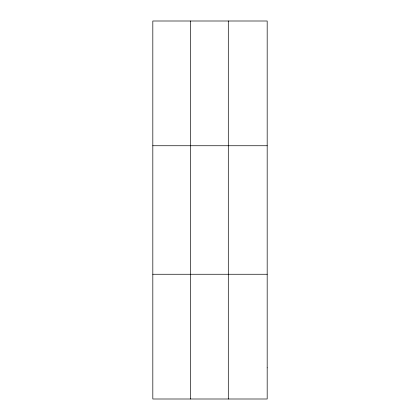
<?xml version="1.0" encoding="UTF-8"?>
<svg xmlns="http://www.w3.org/2000/svg" width="420" height="420" viewBox="0 0 420 420"><rect width="100%" height="100%" fill="white"/><g stroke="black" fill="none" stroke-linecap="round" stroke-linejoin="round"><path stroke-width="0.63" d="M190.559 21L190.559 399M228.302 21L228.302 399M152.817 145.74L267.183 145.74M152.817 274.26L267.183 274.26M267.183 367.815L267.183 399L152.817 399L152.817 21L267.183 21L267.183 367.815"/></g></svg>
